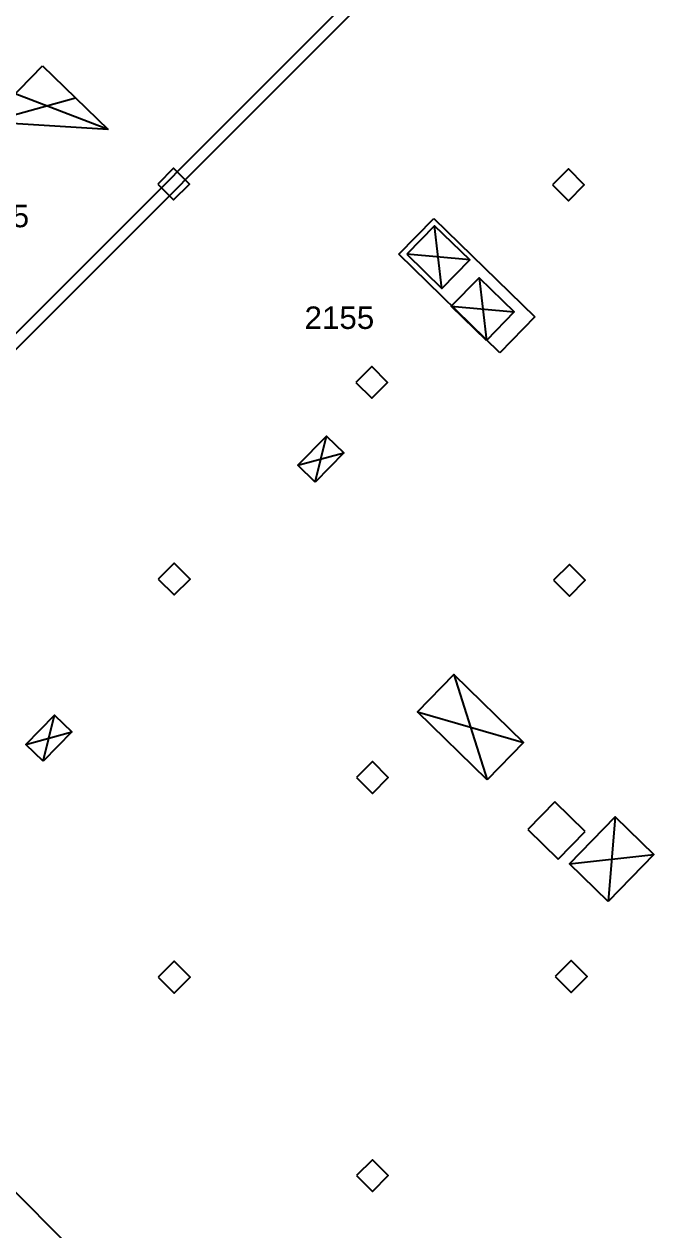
# Model space of a CAD drawing. Header units: inches. Extents: x -1132 to 7533, y -2240 to 4304.
# Drawn here: x 1104 to 1778, y 764 to 2053 of the extents above; entities that cross this region are included whole.
import ezdxf

# ---------------------------------------------------------------- set-up
doc = ezdxf.new("R2010")
doc.units = ezdxf.units.IN
doc.header["$LTSCALE"] = 96
doc.header["$MEASUREMENT"] = 0
for name, color, linetype in [('A-ANNO-ROOM', 4, 'CONTINUOUS'), ('A-COLS', 5, 'CONTINUOUS'), ('A-SHAFT', 1, 'CONTINUOUS'), ('A-WALL-FULL', 6, 'CONTINUOUS')]:
    doc.layers.add(name, color=color, linetype=linetype)
doc.styles.add('ARIAL', font='arial.ttf')

msp = doc.modelspace()

# ---------------------------------------------------------------- linework, layer by layer
at = {"layer": 'A-COLS'}
for points in [[(1246.8, 1882.5), (1263.8, 1865.6), (1280.8, 1882.5), (1263.8, 1899.5)], [(1669.2, 1881.7), (1686.2, 1864.7), (1703.1, 1881.7), (1686.2, 1898.6)], [(1458.9, 1670.5), (1475.9, 1653.5), (1492.8, 1670.5), (1475.9, 1687.4)], [(1247.4, 1460.2), (1264.4, 1443.2), (1281.4, 1460.2), (1264.4, 1477.1)], [(1670.4, 1459), (1687.4, 1442), (1704.3, 1459), (1687.4, 1475.9)], [(1459.6, 1248), (1476.5, 1231.1), (1493.5, 1248), (1476.5, 1265)], [(1247.4, 1034.6), (1264.4, 1017.6), (1281.4, 1034.6), (1264.4, 1051.6)], [(1672.2, 1035.4), (1689.2, 1018.4), (1706.2, 1035.4), (1689.2, 1052.4)], [(1459.6, 822.5), (1476.5, 805.5), (1493.5, 822.5), (1476.5, 839.4)]]:
    msp.add_lwpolyline(points, close=True, dxfattribs=at)
at = {"layer": 'A-SHAFT'}
for p, q in [((1064.9, 1948.7), (1123.7, 2009)), ((1123.7, 2009), (1193.7, 1940.7)), ((1064.9, 1948.7), (1158.7, 1974.8)), ((1193.7, 1940.7), (1094.3, 1978.8)), ((1193.7, 1940.7), (1064.9, 1948.7)), ((1550.9, 1770.9), (1543.1, 1837.9)), ((1580.6, 1801.4), (1513.4, 1807.5)), ((1590.6, 1782.4), (1598.4, 1715.4)), ((1560.9, 1751.9), (1628.1, 1745.9)), ((1415.3, 1563.7), (1427.3, 1613.1)), ((1396.7, 1581.8), (1445.8, 1595)), ((1563.6, 1358.3), (1599.2, 1245.6)), ((1124.4, 1265.4), (1136.4, 1314.8)), ((1524.6, 1318.3), (1638.2, 1285.6)), ((1105.9, 1283.5), (1155, 1296.8)), ((1736.2, 1206.1), (1728.7, 1115.5)), ((1687.3, 1155.9), (1777.7, 1165.7))]:
    msp.add_line(p, q, dxfattribs=at)
for points in [[(1513.4, 1807.5), (1550.9, 1770.9), (1580.6, 1801.4), (1543.1, 1837.9)], [(1598.4, 1715.4), (1560.9, 1751.9), (1590.6, 1782.4), (1628.1, 1745.9)], [(1415.3, 1563.7), (1396.7, 1581.8), (1427.3, 1613.1), (1445.8, 1595)], [(1599.2, 1245.6), (1524.6, 1318.3), (1563.6, 1358.3), (1638.2, 1285.6)], [(1124.4, 1265.4), (1105.9, 1283.5), (1136.4, 1314.8), (1155, 1296.8)], [(1728.7, 1115.5), (1687.3, 1155.9), (1736.2, 1206.1), (1777.7, 1165.7)]]:
    msp.add_lwpolyline(points, close=True, dxfattribs=at)
at = {"layer": 'A-WALL-FULL'}
for p, q in [((1686.9, 2314.8), (635.7, 1263.5)), ((1690.7, 2301.6), (644.2, 1255.1)), ((1504.9, 1807.4), (1542.3, 1845.7)), ((1542.3, 1845.7), (1650.2, 1740.5)), ((1612.8, 1702.2), (1504.9, 1807.4)), ((1650.2, 1740.5), (1612.8, 1702.2)), ((1592, 307.2), (340.1, 1559.1)), ((1671.5, 1222), (1642.7, 1192.4)), ((1704.1, 1190.2), (1671.5, 1222)), ((1642.7, 1192.4), (1675.3, 1160.6)), ((1675.3, 1160.6), (1704.1, 1190.2))]:
    msp.add_line(p, q, dxfattribs=at)

# ---------------------------------------------------------------- texts
at = {"layer": 'A-ANNO-ROOM', "style": 'ARIAL'}
for s, p in [('2185', (1034.7, 1836.3)), ('2155', (1403.9, 1727.6))]:
    msp.add_text(s, height=24, dxfattribs=at).set_placement(p)

doc.saveas('drawing.dxf')
